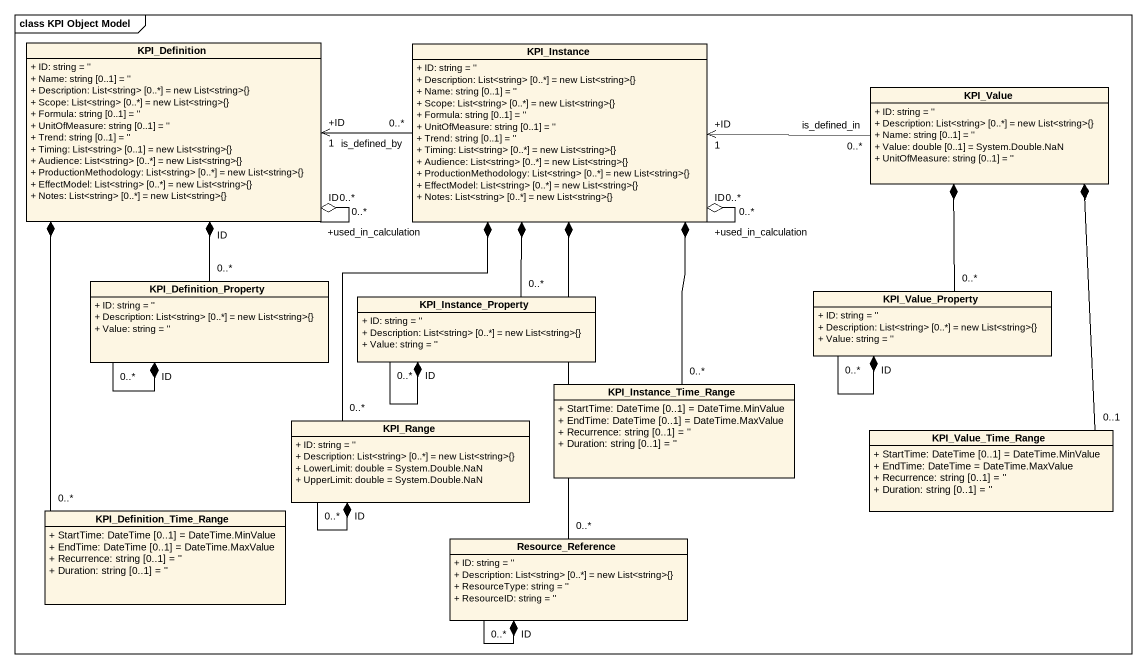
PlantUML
@startuml
mainframe class KPI Object Model
hide circle
hide empty members
skinparam classAttributeIconSize 0
class KPI_Definition {
  + ID: string = ''
  + Name: string [0..1] = ''
  + Description: List<string> [0..*] = new List<string>{}
  + Scope: List<string> [0..*] = new List<string>{}
  + Formula: string [0..1] = ''
  + UnitOfMeasure: string [0..1] = ''
  + Trend: string [0..1] = ''
  + Timing: List<string> [0..1] = new List<string>{}
  + Audience: List<string> [0..*] = new List<string>{}
  + ProductionMethodology: List<string> [0..*] = new List<string>{}
  + EffectModel: List<string> [0..*] = new List<string>{}
  + Notes: List<string> [0..*] = new List<string>{}
}
class KPI_Instance {
  + ID: string = ''
  + Description: List<string> [0..*] = new List<string>{}
  + Name: string [0..1] = ''
  + Scope: List<string> [0..*] = new List<string>{}
  + Formula: string [0..1] = ''
  + UnitOfMeasure: string [0..1] = ''
  + Trend: string [0..1] = ''
  + Timing: List<string> [0..*] = new List<string>{}
  + Audience: List<string> [0..*] = new List<string>{}
  + ProductionMethodology: List<string> [0..*] = new List<string>{}
  + EffectModel: List<string> [0..*] = new List<string>{}
  + Notes: List<string> [0..*] = new List<string>{}
}
class KPI_Value {
  + ID: string = ''
  + Description: List<string> [0..*] = new List<string>{}
  + Name: string [0..1] = ''
  + Value: double [0..1] = System.Double.NaN
  + UnitOfMeasure: string [0..1] = ''
}
class KPI_Definition_Property {
  + ID: string = ''
  + Description: List<string> [0..*] = new List<string>{}
  + Value: string = ''
}
class KPI_Instance_Property {
  + ID: string = ''
  + Description: List<string> [0..*] = new List<string>{}
  + Value: string = ''
}
class KPI_Value_Property {
  + ID: string = ''
  + Description: List<string> [0..*] = new List<string>{}
  + Value: string = ''
}
class KPI_Instance_Time_Range {
  + StartTime: DateTime [0..1] = DateTime.MinValue
  + EndTime: DateTime [0..1] = DateTime.MaxValue
  + Recurrence: string [0..1] = ''
  + Duration: string [0..1] = ''
}
class KPI_Range {
  + ID: string = ''
  + Description: List<string> [0..*] = new List<string>{}
  + LowerLimit: double = System.Double.NaN
  + UpperLimit: double = System.Double.NaN
}
class KPI_Value_Time_Range {
  + StartTime: DateTime [0..1] = DateTime.MinValue
  + EndTime: DateTime = DateTime.MaxValue
  + Recurrence: string [0..1] = ''
  + Duration: string [0..1] = ''
}
class KPI_Definition_Time_Range {
  + StartTime: DateTime [0..1] = DateTime.MinValue
  + EndTime: DateTime [0..1] = DateTime.MaxValue
  + Recurrence: string [0..1] = ''
  + Duration: string [0..1] = ''
}
class Resource_Reference {
  + ID: string = ''
  + Description: List<string> [0..*] = new List<string>{}
  + ResourceType: string = ''
  + ResourceID: string = ''
}
KPI_Definition "+used_in_calculation\n0..*" --o "ID\n0..*" KPI_Definition
KPI_Definition "+ID\n1" <-right- "is_defined_by\n0..*" KPI_Instance
KPI_Instance "+used_in_calculation\n0..*" --o "ID\n0..*" KPI_Instance
KPI_Instance "+ID\n1" <-right- "is_defined_in\n0..*" KPI_Value
KPI_Definition_Property "0..*" -up-* "ID" KPI_Definition
KPI_Definition_Property "0..*" --* "ID" KPI_Definition_Property
KPI_Instance_Property "0..*" -up-* KPI_Instance
KPI_Instance_Property "0..*" --* "ID" KPI_Instance_Property
KPI_Value_Property "0..*" -up-* KPI_Value
KPI_Value_Property "0..*" --* "ID" KPI_Value_Property
KPI_Instance_Time_Range "0..*" -up-* KPI_Instance
KPI_Range "0..*" -up-* KPI_Instance
KPI_Range "0..*" --* "ID" KPI_Range
KPI_Value_Time_Range "0..1" -up-* KPI_Value
KPI_Definition_Time_Range "0..*" -up-* KPI_Definition
Resource_Reference "0..*" -up-* KPI_Instance
Resource_Reference "0..*" --* "ID" Resource_Reference
@enduml
